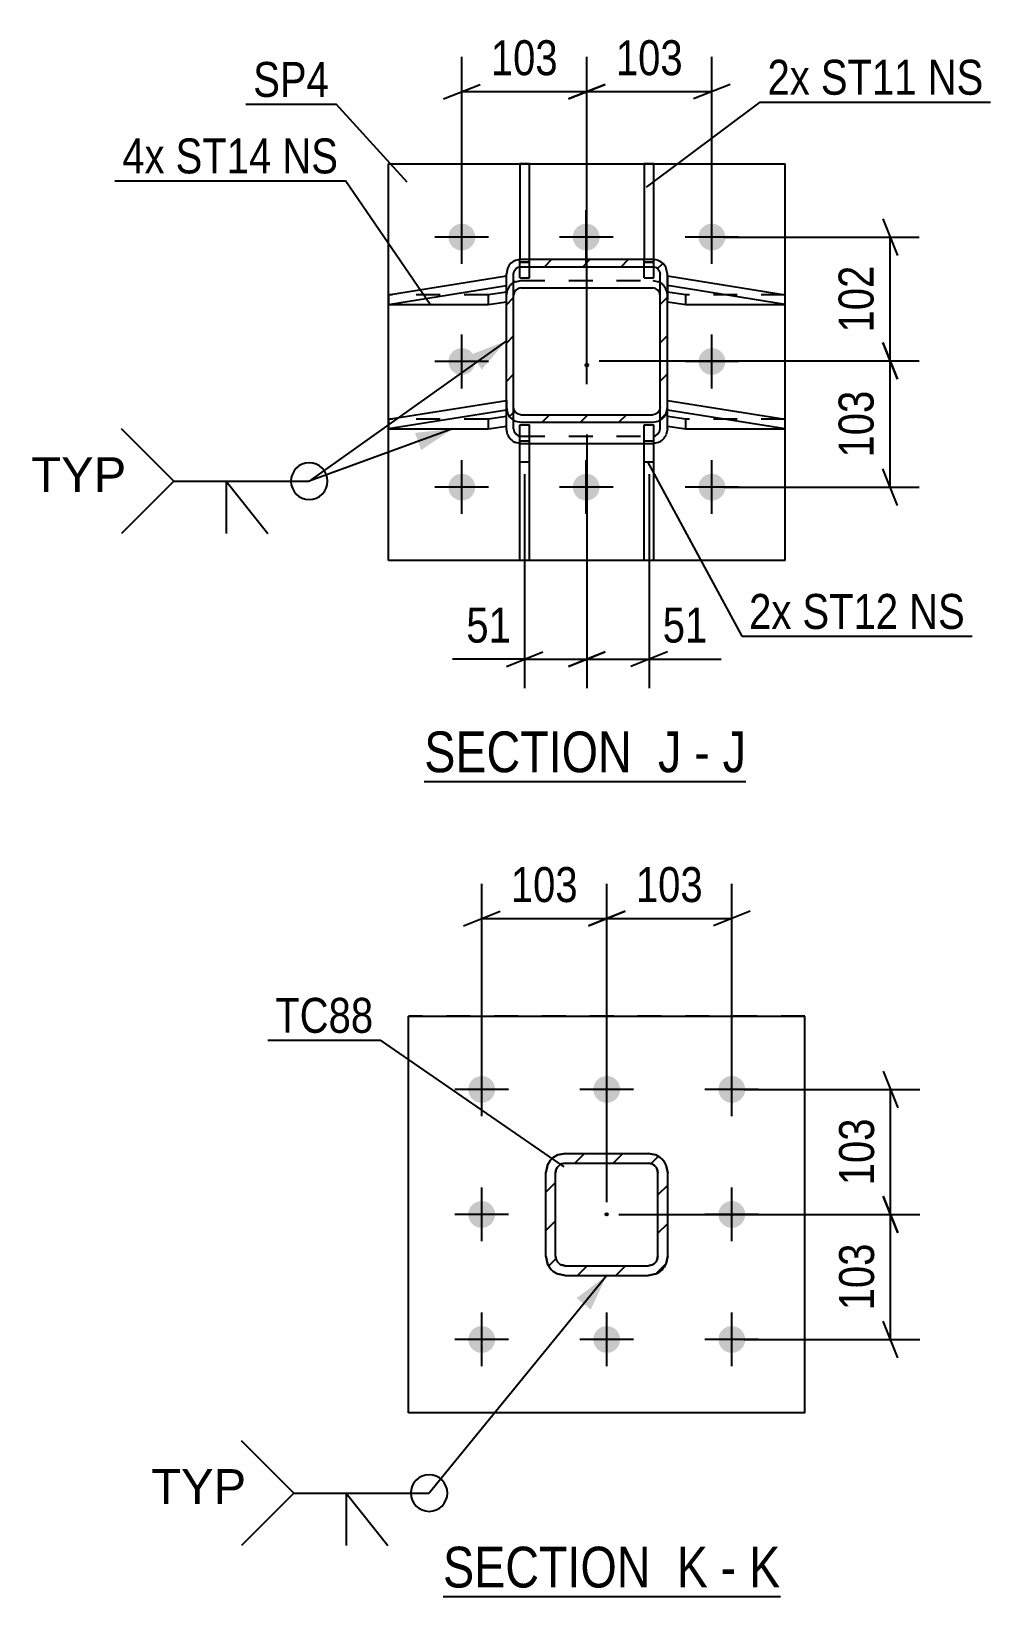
# Model space of a CAD drawing. Header units: millimetres. Extents: x -178 to 1011, y -683 to 158.
# Drawn here: x 492.9 to 571.5, y -561.5 to -433.2 of the extents above; entities that cross this region are included whole.
import ezdxf

# ---------------------------------------------------------------- set-up
doc = ezdxf.new("R2010")
doc.units = ezdxf.units.MM
doc.linetypes.add('DXK_LINE_DOT2', pattern=[3.9198, 1.9599, -1.9599])
doc.linetypes.add('DXK_LINE_DOT3', pattern=[5.9187, 2.979, -0.9799, 0.9799, -0.9799])
doc.styles.add('Arial', font='ARIAL.TTF', dxfattribs={"height": 0.2})
doc.styles.add('Arial Narrow', font='ARIALN.TTF', dxfattribs={"height": 0.2})

# ---------------------------------------------------------------- blocks, each defined once
blk = doc.blocks.new('Unknown-389678143-20 - 24124')
at = {"color": 6, "linetype": 'Continuous'}
blk.add_line((525.07, -494.67), (551.44, -494.67), dxfattribs=at)
at = {"color": 0, "linetype": 'Continuous'}
for points in [[(543.18, -493.92), (543.18, -490.42), (525.07, -490.42), (525.07, -493.92)], [(546.15, -493.92), (546.15, -490.42), (544.23, -490.42), (544.23, -493.92)], [(548.48, -493.92), (548.48, -490.42), (547.2, -490.42), (547.2, -493.92)], [(551.44, -493.92), (551.44, -490.42), (549.53, -490.42), (549.53, -493.92)]]:
    blk.add_wipeout(points, dxfattribs=at)
at = {"color": 7, "linetype": 'Continuous', "style": 'Arial Narrow'}
for s, p in [('SECTION ', (525.07, -493.92)), ('J', (544.23, -493.92)), ('J', (549.53, -493.92)), ('-', (547.2, -493.92))]:
    blk.add_text(s, height=3.34, dxfattribs=at).set_placement(p)
blk = doc.blocks.new('Unknown-389678143-21 - 24618')
at = {"color": 6, "linetype": 'Continuous'}
blk.add_line((526.61, -561.5), (554.26, -561.5), dxfattribs=at)
at = {"color": 0, "linetype": 'Continuous'}
for points in [[(544.72, -560.75), (544.72, -557.25), (526.61, -557.25), (526.61, -560.75)], [(548.32, -560.75), (548.32, -557.25), (545.77, -557.25), (545.77, -560.75)], [(550.65, -560.75), (550.65, -557.25), (549.37, -557.25), (549.37, -560.75)], [(554.26, -560.75), (554.26, -557.25), (551.7, -557.25), (551.7, -560.75)]]:
    blk.add_wipeout(points, dxfattribs=at)
at = {"color": 7, "linetype": 'Continuous', "style": 'Arial Narrow'}
for s, p in [('SECTION ', (526.61, -560.75)), ('K', (545.77, -560.75)), ('K', (551.7, -560.75)), ('-', (549.37, -560.75))]:
    blk.add_text(s, height=3.34, dxfattribs=at).set_placement(p)
blk = doc.blocks.new('Part-389678143-24218 - 24124')
at = {"color": 2, "linetype": 'Continuous'}
for p, q in [((522.15, -454.79), (531.8, -453.24)), ((522.15, -455.58), (531.8, -454.03)), ((522.15, -454.79), (522.15, -455.58)), ((530.3, -455.58), (531.8, -455.35)), ((522.15, -455.58), (530.3, -455.58))]:
    blk.add_line(p, q, dxfattribs=at)
at = {"color": 7, "linetype": 'DXK_LINE_DOT2'}
for p, q in [((531.8, -455.35), (531.8, -453.24)), ((530.3, -454.79), (522.15, -454.79)), ((531.8, -454.56), (530.3, -454.79)), ((530.3, -454.79), (530.3, -455.58))]:
    blk.add_line(p, q, dxfattribs=at)
blk = doc.blocks.new('Part-389678143-24213 - 24124')
at = {"linetype": 'Continuous'}
h = blk.add_hatch(dxfattribs=at)
h.set_pattern_fill('', scale=0.7, style=0, pattern_type=0)
h.set_pattern_definition([(45, (544.2592, -465.1399), (-1.57154, 1.57154), [])])
h.paths.add_polyline_path([(543.8, -465.23), (544.26, -465.14), (544.65, -464.88), (544.91, -464.48), (545, -464.02), (545, -453.09), (544.91, -452.62), (544.65, -452.23), (544.26, -451.96), (543.8, -451.87), (533, -451.87), (532.54, -451.96), (532.15, -452.23), (531.89, -452.62), (531.8, -453.09), (531.8, -464.02), (531.89, -464.48), (532.15, -464.88), (532.54, -465.14), (533, -465.23)])
h.paths.add_polyline_path([(533, -464.62), (532.77, -464.58), (532.58, -464.45), (532.45, -464.25), (532.4, -464.02), (532.4, -453.09), (532.45, -452.85), (532.58, -452.66), (532.77, -452.52), (533, -452.48), (543.8, -452.48), (544.03, -452.52), (544.22, -452.66), (544.35, -452.85), (544.4, -453.09), (544.4, -464.02), (544.35, -464.25), (544.22, -464.45), (544.03, -464.58), (543.8, -464.62)])
blk.add_hatch(color=30, dxfattribs=at).paths.add_polyline_path([(538.4, -460.65, -1), (538.4, -460.45, -1)])
at = {"color": 2, "linetype": 'Continuous'}
for p, q in [((531.89, -452.62), (531.8, -453.09)), ((532.4, -453.09), (532.45, -452.85)), ((532.45, -452.85), (532.58, -452.66)), ((533, -451.87), (532.54, -451.96)), ((532.58, -452.66), (532.77, -452.52)), ((532.77, -452.52), (533, -452.48)), ((533, -451.87), (543.8, -451.87)), ((533, -452.48), (543.8, -452.48)), ((544.26, -451.96), (543.8, -451.87)), ((543.8, -452.48), (544.03, -452.52)), ((544.03, -452.52), (544.22, -452.66)), ((544.22, -452.66), (544.35, -452.85)), ((544.35, -452.85), (544.4, -453.09)), ((545, -453.09), (544.91, -452.62)), ((531.8, -464.02), (531.8, -453.09)), ((532.4, -464.02), (532.4, -453.09)), ((533, -454.22), (532.77, -454.27)), ((533, -454.22), (543.8, -454.22)), ((544.03, -454.27), (543.8, -454.22)), ((544.4, -464.02), (544.4, -453.09)), ((545, -464.02), (545, -453.09)), ((532.45, -454.6), (532.4, -454.83)), ((532.58, -454.4), (532.45, -454.6)), ((532.77, -454.27), (532.58, -454.4)), ((544.22, -454.4), (544.03, -454.27)), ((544.35, -454.6), (544.22, -454.4)), ((544.4, -454.83), (544.35, -454.6)), ((531.8, -464.19), (531.8, -464.02)), ((531.8, -464.02), (531.89, -464.48)), ((532.45, -464.25), (532.4, -464.02)), ((532.58, -464.45), (532.45, -464.25)), ((532.77, -464.58), (532.58, -464.45)), ((544.22, -464.45), (544.03, -464.58)), ((544.35, -464.25), (544.22, -464.45)), ((544.4, -464.02), (544.35, -464.25)), ((544.91, -464.48), (545, -464.02)), ((545, -464.19), (545, -464.02)), ((531.8, -465.76), (531.8, -465.55)), ((531.89, -466.23), (531.8, -465.76)), ((532.54, -465.14), (533, -465.23)), ((533, -464.62), (532.77, -464.58)), ((533, -464.62), (543.8, -464.62)), ((533, -465.23), (543.8, -465.23)), ((544.03, -464.58), (543.8, -464.62)), ((543.8, -465.23), (544.26, -465.14)), ((545, -465.76), (544.91, -466.23)), ((545, -465.76), (545, -465.55)), ((532.9, -466.96), (532.54, -466.89)), ((533.7, -466.98), (543.1, -466.98)), ((544.26, -466.89), (543.9, -466.96))]:
    blk.add_line(p, q, dxfattribs=at)
at = {"color": 7, "linetype": 'DXK_LINE_DOT2'}
for p, q in [((531.8, -464.02), (531.8, -453.09)), ((532.4, -465.76), (532.4, -453.09)), ((532.54, -453.71), (533, -453.62)), ((533, -453.62), (543.8, -453.62)), ((543.8, -453.62), (544.26, -453.71)), ((544.4, -465.76), (544.4, -453.09)), ((545, -464.02), (545, -453.09)), ((531.8, -454.83), (531.89, -454.37)), ((544.91, -454.37), (545, -454.83)), ((531.8, -465.55), (531.8, -464.19)), ((545, -465.55), (545, -464.19)), ((532.4, -465.76), (532.45, -466)), ((544.35, -466), (544.4, -465.76)), ((532.45, -466), (532.58, -466.19)), ((532.58, -466.19), (532.77, -466.33)), ((532.77, -466.33), (533, -466.37)), ((533, -466.98), (532.9, -466.96)), ((533, -466.37), (543.8, -466.37)), ((533, -466.98), (533.7, -466.98)), ((543.1, -466.98), (543.8, -466.98)), ((543.8, -466.37), (544.03, -466.33)), ((543.9, -466.96), (543.8, -466.98)), ((544.03, -466.33), (544.22, -466.19)), ((544.22, -466.19), (544.35, -466))]:
    blk.add_line(p, q, dxfattribs=at)
at = {"color": 7, "linetype": 'DXK_LINE_DOT3'}
blk.add_line((538.4, -461.85), (538.4, -458.55), dxfattribs=at)
at = {"color": 30, "linetype": 'DXK_LINE_DOT3'}
blk.add_line((538.4, -462.1), (538.4, -458.55), dxfattribs=at)
at = {"color": 30, "linetype": 'Continuous'}
blk.add_circle((538.4, -460.55), 0.1, dxfattribs=at)
at = {"color": 2, "linetype": 'Continuous'}
for centre, start, end in [((533.01, -453.08), 112.8504, 157.8474), ((543.79, -453.08), 22.1526, 67.1496), ((533.01, -464.03), 202.1526, 247.1496), ((543.79, -464.03), 292.8504, 337.8474), ((533.01, -465.77), 202.1526, 247.1496), ((543.79, -465.77), 292.8504, 337.8474)]:
    blk.add_arc(centre, 1.21, start, end, dxfattribs=at)
at = {"color": 7, "linetype": 'DXK_LINE_DOT2'}
for centre, start, end in [((533.01, -454.82), 112.8504, 157.8474), ((543.79, -454.82), 22.1526, 67.1496)]:
    blk.add_arc(centre, 1.21, start, end, dxfattribs=at)
blk = doc.blocks.new('Part-389678143-24214 - 24124')
at = {"color": 2, "linetype": 'Continuous'}
for p, q in [((543.9, -444.05), (543.1, -444.05)), ((543.1, -444.05), (543.1, -451.87)), ((543.9, -451.89), (543.9, -444.05))]:
    blk.add_line(p, q, dxfattribs=at)
at = {"color": 7, "linetype": 'DXK_LINE_DOT2'}
for p, q in [((543.1, -453.38), (543.1, -451.87)), ((543.1, -452.07), (543.9, -452.07)), ((543.1, -452.12), (543.9, -452.12)), ((543.9, -453.38), (543.9, -451.89)), ((543.1, -453.38), (543.9, -453.38))]:
    blk.add_line(p, q, dxfattribs=at)
blk = doc.blocks.new('Part-389678143-24215 - 24124')
at = {"color": 2, "linetype": 'Continuous'}
for p, q in [((543.1, -476.55), (543.1, -465.43)), ((543.1, -465.43), (543.9, -465.43)), ((543.9, -476.55), (543.9, -465.43)), ((543.9, -476.55), (543.1, -476.55))]:
    blk.add_line(p, q, dxfattribs=at)
at = {"color": 7, "linetype": 'DXK_LINE_DOT2'}
for p, q in [((543.1, -466.75), (543.9, -466.75)), ((543.1, -468.48), (543.9, -468.48))]:
    blk.add_line(p, q, dxfattribs=at)
blk = doc.blocks.new('Part-389678143-24216 - 24124')
at = {"color": 2, "linetype": 'Continuous'}
for p, q in [((533.7, -444.05), (532.9, -444.05)), ((532.9, -444.05), (532.9, -451.89)), ((533.7, -451.87), (533.7, -444.05))]:
    blk.add_line(p, q, dxfattribs=at)
at = {"color": 7, "linetype": 'DXK_LINE_DOT2'}
for p, q in [((532.9, -453.38), (532.9, -451.89)), ((532.9, -452.07), (533.7, -452.07)), ((532.9, -452.12), (533.7, -452.12)), ((533.7, -453.38), (533.7, -451.87)), ((532.9, -453.38), (533.7, -453.38))]:
    blk.add_line(p, q, dxfattribs=at)
blk = doc.blocks.new('Part-389678143-24217 - 24124')
at = {"color": 2, "linetype": 'Continuous'}
for p, q in [((532.9, -476.55), (532.9, -465.43)), ((532.9, -465.43), (533.7, -465.43)), ((533.7, -476.55), (533.7, -465.43)), ((533.7, -476.55), (532.9, -476.55))]:
    blk.add_line(p, q, dxfattribs=at)
at = {"color": 7, "linetype": 'DXK_LINE_DOT2'}
for p, q in [((532.9, -466.75), (533.7, -466.75)), ((532.9, -468.48), (533.7, -468.48))]:
    blk.add_line(p, q, dxfattribs=at)
blk = doc.blocks.new('Part-389678143-24219 - 24124')
at = {"color": 2, "linetype": 'Continuous'}
for p, q in [((522.15, -464.99), (531.8, -463.44)), ((531.8, -464.23), (522.15, -465.78)), ((531.8, -464.23), (531.8, -464.19)), ((531.8, -465.55), (531.8, -464.23)), ((522.15, -464.99), (522.15, -465.78)), ((522.15, -465.78), (530.3, -465.78)), ((530.3, -465.78), (531.8, -465.55))]:
    blk.add_line(p, q, dxfattribs=at)
at = {"color": 7, "linetype": 'DXK_LINE_DOT2'}
for p, q in [((531.8, -463.44), (531.8, -464.19)), ((530.3, -464.99), (522.15, -464.99)), ((531.8, -464.76), (530.3, -464.99)), ((530.3, -464.99), (530.3, -465.78))]:
    blk.add_line(p, q, dxfattribs=at)
blk = doc.blocks.new('Part-389678143-24220 - 24124')
at = {"color": 2, "linetype": 'Continuous'}
for p, q in [((545, -453.24), (554.65, -454.79)), ((554.65, -455.58), (545, -454.03)), ((545, -455.35), (546.5, -455.58)), ((554.65, -455.58), (554.65, -454.79)), ((546.5, -455.58), (554.65, -455.58))]:
    blk.add_line(p, q, dxfattribs=at)
at = {"color": 7, "linetype": 'DXK_LINE_DOT2'}
for p, q in [((545, -453.24), (545, -455.35)), ((546.5, -454.79), (545, -454.56)), ((546.5, -455.58), (546.5, -454.79)), ((554.65, -454.79), (546.5, -454.79))]:
    blk.add_line(p, q, dxfattribs=at)
blk = doc.blocks.new('Part-389678143-24221 - 24124')
at = {"color": 2, "linetype": 'Continuous'}
for p, q in [((545, -463.44), (554.65, -464.99)), ((545, -465.55), (545, -464.19)), ((554.65, -465.78), (545, -464.23)), ((545, -465.55), (546.5, -465.78)), ((546.5, -465.78), (554.65, -465.78)), ((554.65, -465.78), (554.65, -464.99))]:
    blk.add_line(p, q, dxfattribs=at)
at = {"color": 7, "linetype": 'DXK_LINE_DOT2'}
for p, q in [((545, -464.19), (545, -463.44)), ((546.5, -464.99), (545, -464.76)), ((546.5, -465.78), (546.5, -464.99)), ((554.65, -464.99), (546.5, -464.99))]:
    blk.add_line(p, q, dxfattribs=at)
blk = doc.blocks.new('Part-389678143-24232 - 24124')
at = {"color": 2, "linetype": 'Continuous'}
for p, q in [((522.15, -444.05), (554.65, -444.05)), ((522.15, -454.79), (522.15, -444.05)), ((554.65, -454.79), (554.65, -444.05)), ((522.15, -464.99), (522.15, -455.58)), ((554.65, -464.99), (554.65, -455.58)), ((522.15, -476.55), (522.15, -465.78)), ((554.65, -476.55), (554.65, -465.78)), ((554.65, -476.55), (522.15, -476.55))]:
    blk.add_line(p, q, dxfattribs=at)
at = {"color": 7, "linetype": 'DXK_LINE_DOT2'}
for p, q in [((522.15, -455.58), (522.15, -454.79)), ((554.65, -455.58), (554.65, -454.79)), ((522.15, -465.78), (522.15, -464.99)), ((554.65, -465.78), (554.65, -464.99))]:
    blk.add_line(p, q, dxfattribs=at)
blk = doc.blocks.new('Bolt-389678143-24405 - 24124')
at = {"linetype": 'Continuous'}
for points in [[(528.15, -451.15, -1), (528.15, -448.95, -1)], [(538.35, -451.15, -1), (538.35, -448.95, -1)], [(548.65, -451.15, -1), (548.65, -448.95, -1)], [(528.15, -461.35, -1), (528.15, -459.15, -1)], [(548.65, -461.35, -1), (548.65, -459.15, -1)], [(528.15, -471.65, -1), (528.15, -469.45, -1)], [(538.35, -471.65, -1), (538.35, -469.45, -1)], [(548.65, -471.65, -1), (548.65, -469.45, -1)]]:
    blk.add_hatch(color=1, dxfattribs=at).paths.add_polyline_path(points)
at = {"color": 1, "linetype": 'Continuous'}
for p, q in [((528.15, -452.25), (528.15, -447.85)), ((538.35, -452.25), (538.35, -447.85)), ((548.65, -452.25), (548.65, -447.85)), ((530.35, -450.05), (525.95, -450.05)), ((540.55, -450.05), (536.15, -450.05)), ((550.85, -450.05), (546.45, -450.05)), ((528.15, -462.45), (528.15, -458.05)), ((548.65, -462.45), (548.65, -458.05)), ((530.35, -460.25), (525.95, -460.25)), ((550.85, -460.25), (546.45, -460.25)), ((528.15, -472.75), (528.15, -468.35)), ((538.35, -472.75), (538.35, -468.35)), ((548.65, -472.75), (548.65, -468.35)), ((530.35, -470.55), (525.95, -470.55)), ((540.55, -470.55), (536.15, -470.55)), ((550.85, -470.55), (546.45, -470.55))]:
    blk.add_line(p, q, dxfattribs=at)
blk = doc.blocks.new('Bolt-389678143-24888 - 24618')
at = {"linetype": 'Continuous'}
for points in [[(529.78, -521.02, -1), (529.78, -518.82, -1)], [(540.03, -521.02, -1), (540.03, -518.82, -1)], [(550.28, -521.02, -1), (550.28, -518.82, -1)], [(529.78, -531.27, -1), (529.78, -529.07, -1)], [(550.28, -531.27, -1), (550.28, -529.07, -1)], [(529.78, -541.52, -1), (529.78, -539.32, -1)], [(540.03, -541.52, -1), (540.03, -539.32, -1)], [(550.28, -541.52, -1), (550.28, -539.32, -1)]]:
    blk.add_hatch(color=1, dxfattribs=at).paths.add_polyline_path(points)
at = {"color": 1, "linetype": 'Continuous'}
for p, q in [((529.78, -522.12), (529.78, -517.72)), ((540.03, -522.12), (540.03, -517.72)), ((550.28, -522.12), (550.28, -517.72)), ((531.98, -519.92), (527.58, -519.92)), ((542.23, -519.92), (537.83, -519.92)), ((552.48, -519.92), (548.08, -519.92)), ((529.78, -532.37), (529.78, -527.97)), ((550.28, -532.37), (550.28, -527.97)), ((531.98, -530.17), (527.58, -530.17)), ((552.48, -530.17), (548.08, -530.17)), ((529.78, -542.62), (529.78, -538.22)), ((540.03, -542.62), (540.03, -538.22)), ((550.28, -542.62), (550.28, -538.22)), ((531.98, -540.42), (527.58, -540.42)), ((542.23, -540.42), (537.83, -540.42)), ((552.48, -540.42), (548.08, -540.42))]:
    blk.add_line(p, q, dxfattribs=at)
blk = doc.blocks.new('Part-389678143-24687 - 24618')
at = {"linetype": 'Continuous'}
h = blk.add_hatch(dxfattribs=at)
h.set_pattern_fill('', scale=0.7, style=0, pattern_type=0)
h.set_pattern_definition([(45, (544.0455, -535.0444), (-1.57154, 1.57154), [])])
h.paths.add_polyline_path([(543.43, -535.17), (544.05, -535.04), (544.56, -534.7), (544.91, -534.18), (545.03, -533.57), (545.03, -526.77), (544.91, -526.15), (544.56, -525.63), (544.05, -525.29), (543.43, -525.17), (536.63, -525.17), (536.02, -525.29), (535.5, -525.63), (535.16, -526.15), (535.03, -526.77), (535.03, -533.57), (535.16, -534.18), (535.5, -534.7), (536.02, -535.04), (536.63, -535.17)])
h.paths.add_polyline_path([(536.63, -534.37), (536.33, -534.31), (536.07, -534.13), (535.89, -533.87), (535.83, -533.57), (535.83, -526.77), (535.89, -526.46), (536.07, -526.2), (536.33, -526.03), (536.63, -525.97), (543.43, -525.97), (543.74, -526.03), (544, -526.2), (544.17, -526.46), (544.23, -526.77), (544.23, -533.57), (544.17, -533.87), (544, -534.13), (543.74, -534.31), (543.43, -534.37)])
blk.add_hatch(color=30, dxfattribs=at).paths.add_polyline_path([(540.03, -530.27, -1), (540.03, -530.07, -1)])
at = {"color": 7, "linetype": 'DXK_LINE_DOT2'}
for p, q in [((536.02, -525.29), (536.63, -525.17)), ((536.63, -525.97), (536.33, -526.03)), ((536.63, -525.17), (543.43, -525.17)), ((536.63, -525.97), (543.43, -525.97)), ((543.43, -525.17), (544.05, -525.29)), ((543.74, -526.03), (543.43, -525.97)), ((535.03, -526.77), (535.16, -526.15)), ((535.03, -533.57), (535.03, -526.77)), ((535.89, -526.46), (535.83, -526.77)), ((535.83, -533.57), (535.83, -526.77)), ((544.23, -526.77), (544.17, -526.46)), ((544.23, -533.57), (544.23, -526.77)), ((544.91, -526.15), (545.03, -526.77)), ((545.03, -533.57), (545.03, -526.77)), ((535.16, -534.18), (535.03, -533.57)), ((535.83, -533.57), (535.89, -533.87)), ((544.17, -533.87), (544.23, -533.57)), ((545.03, -533.57), (544.91, -534.18)), ((536.63, -535.17), (536.02, -535.04)), ((536.33, -534.31), (536.63, -534.37)), ((536.63, -534.37), (543.43, -534.37)), ((543.43, -534.37), (543.74, -534.31)), ((544.05, -535.04), (543.43, -535.17)), ((536.63, -535.17), (543.43, -535.17))]:
    blk.add_line(p, q, dxfattribs=at)
at = {"color": 2, "linetype": 'Continuous'}
for p, q in [((536.63, -525.17), (536.02, -525.29)), ((536.33, -526.03), (536.63, -525.97)), ((536.63, -525.17), (543.43, -525.17)), ((536.63, -525.97), (543.43, -525.97)), ((544.05, -525.29), (543.43, -525.17)), ((543.43, -525.97), (543.74, -526.03)), ((535.16, -526.15), (535.03, -526.77)), ((535.03, -533.57), (535.03, -526.77)), ((535.83, -526.77), (535.89, -526.46)), ((535.83, -533.57), (535.83, -526.77)), ((544.17, -526.46), (544.23, -526.77)), ((544.23, -533.57), (544.23, -526.77)), ((545.03, -526.77), (544.91, -526.15)), ((545.03, -533.57), (545.03, -526.77)), ((535.03, -533.57), (535.16, -534.18)), ((535.89, -533.87), (535.83, -533.57)), ((544.23, -533.57), (544.17, -533.87)), ((544.91, -534.18), (545.03, -533.57)), ((536.02, -535.04), (536.63, -535.17)), ((536.63, -534.37), (536.33, -534.31)), ((536.63, -534.37), (543.43, -534.37)), ((543.74, -534.31), (543.43, -534.37)), ((543.43, -535.17), (544.05, -535.04)), ((536.63, -535.17), (543.43, -535.17))]:
    blk.add_line(p, q, dxfattribs=at)
at = {"color": 7, "linetype": 'DXK_LINE_DOT3'}
blk.add_line((540.03, -530.17), (540.03, -530.17), dxfattribs=at)
at = {"color": 30, "linetype": 'DXK_LINE_DOT3'}
blk.add_line((540.03, -530.17), (540.03, -530.17), dxfattribs=at)
at = {"color": 30, "linetype": 'Continuous'}
blk.add_circle((540.03, -530.17), 0.1, dxfattribs=at)
at = {"color": 7, "linetype": 'DXK_LINE_DOT2'}
for centre, radius, start, end in [((536.63, -526.77), 1.6, 112.5, 157.5), ((536.63, -526.77), 0.8, 112.5, 157.5), ((543.43, -526.77), 0.8, 22.5, 67.5), ((543.43, -526.77), 1.6, 22.5, 67.5), ((536.63, -533.57), 1.6, 202.5, 247.5), ((536.63, -533.57), 0.8, 202.5, 247.5), ((543.43, -533.57), 0.8, 292.5, 337.5), ((543.43, -533.57), 1.6, 292.5, 337.5)]:
    blk.add_arc(centre, radius, start, end, dxfattribs=at)
at = {"color": 2, "linetype": 'Continuous'}
for centre, radius, start, end in [((536.63, -526.77), 1.6, 112.5, 157.5), ((536.63, -526.77), 0.8, 112.5, 157.5), ((543.43, -526.77), 0.8, 22.5, 67.5), ((543.43, -526.77), 1.6, 22.5, 67.5), ((536.63, -533.57), 1.6, 202.5, 247.5), ((536.63, -533.57), 0.8, 202.5, 247.5), ((543.43, -533.57), 0.8, 292.5, 337.5), ((543.43, -533.57), 1.6, 292.5, 337.5)]:
    blk.add_arc(centre, radius, start, end, dxfattribs=at)
blk = doc.blocks.new('Part-389678143-24689 - 24618')
at = {"color": 2, "linetype": 'Continuous'}
for p, q in [((523.78, -513.92), (556.28, -513.92)), ((523.78, -546.42), (523.78, -513.92)), ((556.28, -546.42), (556.28, -513.92)), ((556.28, -546.42), (523.78, -546.42))]:
    blk.add_line(p, q, dxfattribs=at)
at = {"color": 7, "linetype": 'DXK_LINE_DOT2'}
for p, q in [((556.28, -513.92), (523.78, -513.92)), ((556.28, -546.42), (523.78, -546.42))]:
    blk.add_line(p, q, dxfattribs=at)
blk = doc.blocks.new('StraightDimension-389678143-49440 - 24124')
at = {"color": 7, "linetype": 'Continuous'}
for p, q in [((538.4, -459.55), (538.4, -435.28)), ((548.65, -449.05), (548.65, -435.28)), ((536.9, -438.73), (539.9, -437.53)), ((550.15, -437.53), (547.15, -438.73)), ((538.4, -438.13), (548.65, -438.13))]:
    blk.add_line(p, q, dxfattribs=at)
at = {"color": 0}
blk.add_wipeout([(546.87, -437.38), (546.87, -433.18), (540.18, -433.18), (540.18, -437.38)], dxfattribs=at)
at = {"color": 3, "style": 'Arial Narrow'}
blk.add_text('103', height=2.863, dxfattribs=at).set_placement((540.78, -436.78))
blk = doc.blocks.new('StraightDimension-389678143-49834 - 24124')
at = {"color": 7, "linetype": 'Continuous'}
for p, q in [((538.4, -466.23), (538.4, -487.04)), ((543.5, -469.48), (543.5, -487.04)), ((536.9, -485.24), (539.9, -484.04)), ((538.4, -484.64), (543.5, -484.64)), ((545, -484.04), (542, -485.24)), ((543.5, -484.64), (549.41, -484.64)), ((543.5, -484.64), (549.41, -484.64))]:
    blk.add_line(p, q, dxfattribs=at)
at = {"color": 0}
blk.add_wipeout([(548.88, -483.89), (548.88, -479.69), (544.02, -479.69), (544.02, -483.89)], dxfattribs=at)
at = {"color": 3, "style": 'Arial Narrow'}
blk.add_text('51', height=2.863, dxfattribs=at).set_placement((544.62, -483.29))
blk = doc.blocks.new('StraightDimension-389678143-49441 - 24124')
at = {"color": 7, "linetype": 'Continuous'}
for p, q in [((528.15, -449.05), (528.15, -435.28)), ((538.4, -459.55), (538.4, -435.28)), ((526.65, -438.73), (529.65, -437.53)), ((539.9, -437.53), (536.9, -438.73)), ((528.15, -438.13), (538.4, -438.13))]:
    blk.add_line(p, q, dxfattribs=at)
at = {"color": 0}
blk.add_wipeout([(536.62, -437.38), (536.62, -433.18), (529.93, -433.18), (529.93, -437.38)], dxfattribs=at)
at = {"color": 3, "style": 'Arial Narrow'}
blk.add_text('103', height=2.863, dxfattribs=at).set_placement((530.53, -436.78))
blk = doc.blocks.new('StraightDimension-389678143-49499 - 24124')
at = {"color": 7, "linetype": 'Continuous'}
for p, q in [((562.65, -448.55), (563.85, -451.55)), ((549.65, -450.05), (565.65, -450.05)), ((563.25, -460.2), (563.25, -450.05)), ((563.85, -461.7), (562.65, -458.7)), ((539.4, -460.2), (565.65, -460.2))]:
    blk.add_line(p, q, dxfattribs=at)
at = {"color": 0}
blk.add_wipeout([(562.5, -451.78), (558.3, -451.78), (558.3, -458.47), (562.5, -458.47)], dxfattribs=at)
at = {"color": 3, "style": 'Arial Narrow'}
blk.add_text('102', height=2.863, rotation=90.0002, dxfattribs=at).set_placement((561.9, -457.87))
blk = doc.blocks.new('StraightDimension-389678143-49500 - 24124')
at = {"color": 7, "linetype": 'Continuous'}
for p, q in [((562.65, -458.7), (563.85, -461.7)), ((539.4, -460.2), (565.65, -460.2)), ((563.25, -470.55), (563.25, -460.2)), ((563.85, -472.05), (562.65, -469.05)), ((549.65, -470.55), (565.65, -470.55))]:
    blk.add_line(p, q, dxfattribs=at)
at = {"color": 0}
blk.add_wipeout([(562.5, -462.03), (558.3, -462.03), (558.3, -468.72), (562.5, -468.72)], dxfattribs=at)
at = {"color": 3, "style": 'Arial Narrow'}
blk.add_text('103', height=2.863, rotation=90.0002, dxfattribs=at).set_placement((561.9, -468.12))
blk = doc.blocks.new('StraightDimension-389678143-49835 - 24124')
at = {"color": 7, "linetype": 'Continuous'}
for p, q in [((538.4, -466.23), (538.4, -487.04)), ((533.3, -469.48), (533.3, -487.04)), ((533.3, -484.64), (527.39, -484.64)), ((533.3, -484.64), (527.39, -484.64)), ((531.8, -485.24), (534.8, -484.04)), ((533.3, -484.64), (538.4, -484.64)), ((539.9, -484.04), (536.9, -485.24))]:
    blk.add_line(p, q, dxfattribs=at)
at = {"color": 0}
blk.add_wipeout([(532.77, -483.89), (532.77, -479.69), (527.92, -479.69), (527.92, -483.89)], dxfattribs=at)
at = {"color": 3, "style": 'Arial Narrow'}
blk.add_text('51', height=2.863, dxfattribs=at).set_placement((528.52, -483.29))
blk = doc.blocks.new('StraightDimension-389678143-49734 - 24618')
at = {"color": 7, "linetype": 'Continuous'}
for p, q in [((562.69, -528.67), (563.89, -531.67)), ((541.03, -530.17), (565.69, -530.17)), ((563.29, -540.42), (563.29, -530.17)), ((563.89, -541.92), (562.69, -538.92)), ((551.28, -540.42), (565.69, -540.42))]:
    blk.add_line(p, q, dxfattribs=at)
at = {"color": 0}
blk.add_wipeout([(562.54, -531.95), (558.34, -531.95), (558.34, -538.63), (562.54, -538.63)], dxfattribs=at)
at = {"color": 3, "style": 'Arial Narrow'}
blk.add_text('103', height=2.863, rotation=90.0002, dxfattribs=at).set_placement((561.94, -538.03))
blk = doc.blocks.new('StraightDimension-389678143-49617 - 24618')
at = {"color": 7, "linetype": 'Continuous'}
for p, q in [((540.03, -529.17), (540.03, -503.06)), ((550.28, -518.92), (550.28, -503.06)), ((538.53, -506.51), (541.53, -505.31)), ((551.78, -505.31), (548.78, -506.51)), ((540.03, -505.91), (550.28, -505.91))]:
    blk.add_line(p, q, dxfattribs=at)
at = {"color": 0}
blk.add_wipeout([(548.5, -505.16), (548.5, -500.96), (541.82, -500.96), (541.82, -505.16)], dxfattribs=at)
at = {"color": 3, "style": 'Arial Narrow'}
blk.add_text('103', height=2.863, dxfattribs=at).set_placement((542.42, -504.56))
blk = doc.blocks.new('StraightDimension-389678143-49618 - 24618')
at = {"color": 7, "linetype": 'Continuous'}
for p, q in [((529.78, -518.92), (529.78, -503.06)), ((540.03, -529.17), (540.03, -503.06)), ((528.28, -506.51), (531.28, -505.31)), ((541.53, -505.31), (538.53, -506.51)), ((529.78, -505.91), (540.03, -505.91))]:
    blk.add_line(p, q, dxfattribs=at)
at = {"color": 0}
blk.add_wipeout([(538.25, -505.16), (538.25, -500.96), (531.57, -500.96), (531.57, -505.16)], dxfattribs=at)
at = {"color": 3, "style": 'Arial Narrow'}
blk.add_text('103', height=2.863, dxfattribs=at).set_placement((532.17, -504.56))
blk = doc.blocks.new('StraightDimension-389678143-49733 - 24618')
at = {"color": 7, "linetype": 'Continuous'}
for p, q in [((562.69, -518.42), (563.89, -521.42)), ((551.28, -519.92), (565.69, -519.92)), ((563.29, -530.17), (563.29, -519.92)), ((563.89, -531.67), (562.69, -528.67)), ((541.03, -530.17), (565.69, -530.17))]:
    blk.add_line(p, q, dxfattribs=at)
at = {"color": 0}
blk.add_wipeout([(562.54, -521.7), (558.34, -521.7), (558.34, -528.38), (562.54, -528.38)], dxfattribs=at)
at = {"color": 3, "style": 'Arial Narrow'}
blk.add_text('103', height=2.863, rotation=90.0002, dxfattribs=at).set_placement((561.94, -527.78))
blk = doc.blocks.new('Mark-389678143-25572 - 24124')
at = {"color": 0}
blk.add_wipeout([(517.26, -438.56), (517.26, -435.56), (511.05, -435.56), (511.05, -438.56)], dxfattribs=at)
blk.add_wipeout([(517.26, -438.56), (517.26, -435.56), (511.05, -435.56), (511.05, -438.56)], dxfattribs=at)
at = {"color": 30, "linetype": 'Continuous'}
for p in [(510.45, -439.16), (523.68, -445.54)]:
    blk.add_line(p, (517.86, -439.16), dxfattribs=at)
at = {"color": 3, "style": 'Arial Narrow'}
blk.add_text('SP4', height=2.863, dxfattribs=at).set_placement((511.05, -438.56))
blk = doc.blocks.new('WeldMark-389678143-26534 - 24124')
at = {"linetype": 'Continuous'}
for points in [[(528.92, -459.68), (531.8, -458.55), (529.79, -460.9)], [(524.31, -466.1), (527.38, -465.78), (524.82, -467.51)]]:
    blk.add_hatch(color=30, dxfattribs=at).paths.add_polyline_path(points)
at = {"color": 30, "linetype": 'Continuous'}
for p in [(531.8, -458.55), (527.38, -465.78), (504.54, -470.06)]:
    blk.add_line(p, (515.64, -470.06), dxfattribs=at)
at = {"color": 3, "linetype": 'Continuous'}
for q in [(512.25, -474.34), (508.82, -474.34)]:
    blk.add_line((508.82, -470.06), q, dxfattribs=at)
for start, end in [(90, 270), (270, 90)]:
    blk.add_arc((515.64, -470.06), 1.5, start, end, dxfattribs=at)
at = {"color": 0, "linetype": 'Continuous'}
blk.add_wipeout([(500.64, -470.96), (500.64, -467.96), (492.86, -467.96), (492.86, -470.96)], dxfattribs=at)
blk.add_wipeout([(500.64, -470.96), (500.64, -467.96), (492.86, -467.96), (492.86, -470.96)], dxfattribs=at)
at = {"color": 3, "linetype": 'Continuous'}
for q in [(500.25, -465.77), (500.25, -474.34)]:
    blk.add_line((504.54, -470.06), q, dxfattribs=at)
at = {"color": 3, "linetype": 'Continuous', "style": 'Arial'}
blk.add_text('TYP', height=2.865, dxfattribs=at).set_placement((492.86, -470.96))
blk = doc.blocks.new('MarkSet-389678143-37300 - 24124')
at = {"color": 0}
for points in [[(556.68, -438.38), (556.68, -435.38), (553.21, -435.38), (553.21, -438.38)], [(565.44, -438.38), (565.44, -435.38), (557.58, -435.38), (557.58, -438.38)], [(570.9, -438.38), (570.9, -435.38), (566.34, -435.38), (566.34, -438.38)]]:
    blk.add_wipeout(points, dxfattribs=at)
for points in [[(556.68, -438.38), (556.68, -435.38), (553.21, -435.38), (553.21, -438.38)], [(565.44, -438.38), (565.44, -435.38), (557.58, -435.38), (557.58, -438.38)], [(570.9, -438.38), (570.9, -435.38), (566.34, -435.38), (566.34, -438.38)]]:
    blk.add_wipeout(points, dxfattribs=at)
at = {"color": 30, "linetype": 'Continuous'}
for p, q in [((543.29, -445.95), (552.61, -438.98)), ((552.61, -438.98), (571.5, -438.98))]:
    blk.add_line(p, q, dxfattribs=at)
at = {"color": 3, "style": 'Arial Narrow'}
for s, p in [('2x', (553.21, -438.38)), ('ST11', (557.58, -438.38)), ('NS', (566.34, -438.38))]:
    blk.add_text(s, height=2.863, dxfattribs=at).set_placement(p)
blk = doc.blocks.new('MarkSet-389678143-37311 - 24124')
at = {"color": 0}
for points in [[(555.17, -482.17), (555.17, -479.17), (551.7, -479.17), (551.7, -482.17)], [(563.92, -482.17), (563.92, -479.17), (556.07, -479.17), (556.07, -482.17)], [(569.39, -482.17), (569.39, -479.17), (564.82, -479.17), (564.82, -482.17)]]:
    blk.add_wipeout(points, dxfattribs=at)
for points in [[(555.17, -482.17), (555.17, -479.17), (551.7, -479.17), (551.7, -482.17)], [(563.92, -482.17), (563.92, -479.17), (556.07, -479.17), (556.07, -482.17)], [(569.39, -482.17), (569.39, -479.17), (564.82, -479.17), (564.82, -482.17)]]:
    blk.add_wipeout(points, dxfattribs=at)
at = {"color": 30, "linetype": 'Continuous'}
for p, q in [((543.34, -468.43), (551.1, -482.77)), ((551.1, -482.77), (569.99, -482.77))]:
    blk.add_line(p, q, dxfattribs=at)
at = {"color": 3, "style": 'Arial Narrow'}
for s, p in [('2x', (551.7, -482.17)), ('ST12', (556.07, -482.17)), ('NS', (564.82, -482.17))]:
    blk.add_text(s, height=2.863, dxfattribs=at).set_placement(p)
blk = doc.blocks.new('MarkSet-389678143-49356 - 24124')
at = {"color": 0}
for points in [[(503.79, -444.83), (503.79, -441.83), (500.32, -441.83), (500.32, -444.83)], [(512.54, -444.83), (512.54, -441.83), (504.69, -441.83), (504.69, -444.83)], [(518.01, -444.83), (518.01, -441.83), (513.44, -441.83), (513.44, -444.83)]]:
    blk.add_wipeout(points, dxfattribs=at)
for points in [[(503.79, -444.83), (503.79, -441.83), (500.32, -441.83), (500.32, -444.83)], [(512.54, -444.83), (512.54, -441.83), (504.69, -441.83), (504.69, -444.83)], [(518.01, -444.83), (518.01, -441.83), (513.44, -441.83), (513.44, -444.83)]]:
    blk.add_wipeout(points, dxfattribs=at)
at = {"color": 30, "linetype": 'Continuous'}
for p in [(499.72, -445.43), (525.56, -455.58)]:
    blk.add_line(p, (518.61, -445.43), dxfattribs=at)
at = {"color": 3, "style": 'Arial Narrow'}
for s, p in [('4x', (500.32, -444.83)), ('ST14', (504.69, -444.83)), ('NS', (513.44, -444.83))]:
    blk.add_text(s, height=2.863, dxfattribs=at).set_placement(p)
blk = doc.blocks.new('Mark-389678143-25632 - 24618')
at = {"color": 0}
blk.add_wipeout([(520.89, -515.28), (520.89, -512.28), (512.86, -512.28), (512.86, -515.28)], dxfattribs=at)
blk.add_wipeout([(520.89, -515.28), (520.89, -512.28), (512.86, -512.28), (512.86, -515.28)], dxfattribs=at)
at = {"color": 30, "linetype": 'Continuous'}
for p in [(512.26, -515.88), (536.55, -526.27)]:
    blk.add_line(p, (521.49, -515.88), dxfattribs=at)
at = {"color": 3, "style": 'Arial Narrow'}
blk.add_text('TC88', height=2.863, dxfattribs=at).set_placement((512.86, -515.28))
blk = doc.blocks.new('WeldMark-389678143-26490 - 24618')
at = {"linetype": 'Continuous'}
blk.add_hatch(color=30, dxfattribs=at).paths.add_polyline_path([(537.56, -537.02), (540.03, -535.17), (538.72, -537.96)])
at = {"color": 30, "linetype": 'Continuous'}
for p in [(540.03, -535.17), (514.37, -553.01)]:
    blk.add_line(p, (525.47, -553.01), dxfattribs=at)
at = {"color": 3, "linetype": 'Continuous'}
for q in [(522.08, -557.3), (518.66, -557.3)]:
    blk.add_line((518.66, -553.01), q, dxfattribs=at)
for start, end in [(90, 270), (270, 90)]:
    blk.add_arc((525.47, -553.01), 1.5, start, end, dxfattribs=at)
at = {"color": 0, "linetype": 'Continuous'}
blk.add_wipeout([(510.47, -553.91), (510.47, -550.91), (502.69, -550.91), (502.69, -553.91)], dxfattribs=at)
blk.add_wipeout([(510.47, -553.91), (510.47, -550.91), (502.69, -550.91), (502.69, -553.91)], dxfattribs=at)
at = {"color": 3, "linetype": 'Continuous'}
for q in [(510.08, -548.73), (510.08, -557.3)]:
    blk.add_line((514.37, -553.01), q, dxfattribs=at)
at = {"color": 3, "linetype": 'Continuous', "style": 'Arial'}
blk.add_text('TYP', height=2.865, dxfattribs=at).set_placement((502.69, -553.91))

msp = doc.modelspace()

# ---------------------------------------------------------------- block references
for name in ['Part-389678143-24232 - 24124', 'Part-389678143-24216 - 24124', 'Part-389678143-24214 - 24124', 'Bolt-389678143-24405 - 24124', 'Part-389678143-24213 - 24124', 'Part-389678143-24218 - 24124', 'Part-389678143-24220 - 24124', 'Part-389678143-24219 - 24124', 'Part-389678143-24221 - 24124', 'Part-389678143-24217 - 24124', 'Part-389678143-24215 - 24124', 'Unknown-389678143-20 - 24124', 'Part-389678143-24689 - 24618', 'Bolt-389678143-24888 - 24618', 'Part-389678143-24687 - 24618', 'Unknown-389678143-21 - 24618']:
    msp.add_blockref(name, (0, 0))

# ---------------------------------------------------------------- next in the draw order: block references
for name in ['StraightDimension-389678143-49440 - 24124', 'Mark-389678143-25572 - 24124', 'StraightDimension-389678143-49834 - 24124', 'StraightDimension-389678143-49734 - 24618', 'WeldMark-389678143-26490 - 24618']:
    msp.add_blockref(name, (0, 0))

# ---------------------------------------------------------------- next in the draw order: block references
for name in ['StraightDimension-389678143-49441 - 24124', 'MarkSet-389678143-37300 - 24124', 'MarkSet-389678143-49356 - 24124', 'StraightDimension-389678143-49617 - 24618']:
    msp.add_blockref(name, (0, 0))

# ---------------------------------------------------------------- next in the draw order: block references
for name in ['StraightDimension-389678143-49499 - 24124', 'StraightDimension-389678143-49618 - 24618']:
    msp.add_blockref(name, (0, 0))

# ---------------------------------------------------------------- next in the draw order: block references
for name in ['StraightDimension-389678143-49500 - 24124', 'Mark-389678143-25632 - 24618', 'StraightDimension-389678143-49733 - 24618']:
    msp.add_blockref(name, (0, 0))

# ---------------------------------------------------------------- next in the draw order: block references
for name in ['StraightDimension-389678143-49835 - 24124', 'MarkSet-389678143-37311 - 24124']:
    msp.add_blockref(name, (0, 0))

# ---------------------------------------------------------------- next in the draw order: block references
msp.add_blockref('WeldMark-389678143-26534 - 24124', (0, 0))

doc.saveas('drawing.dxf')
